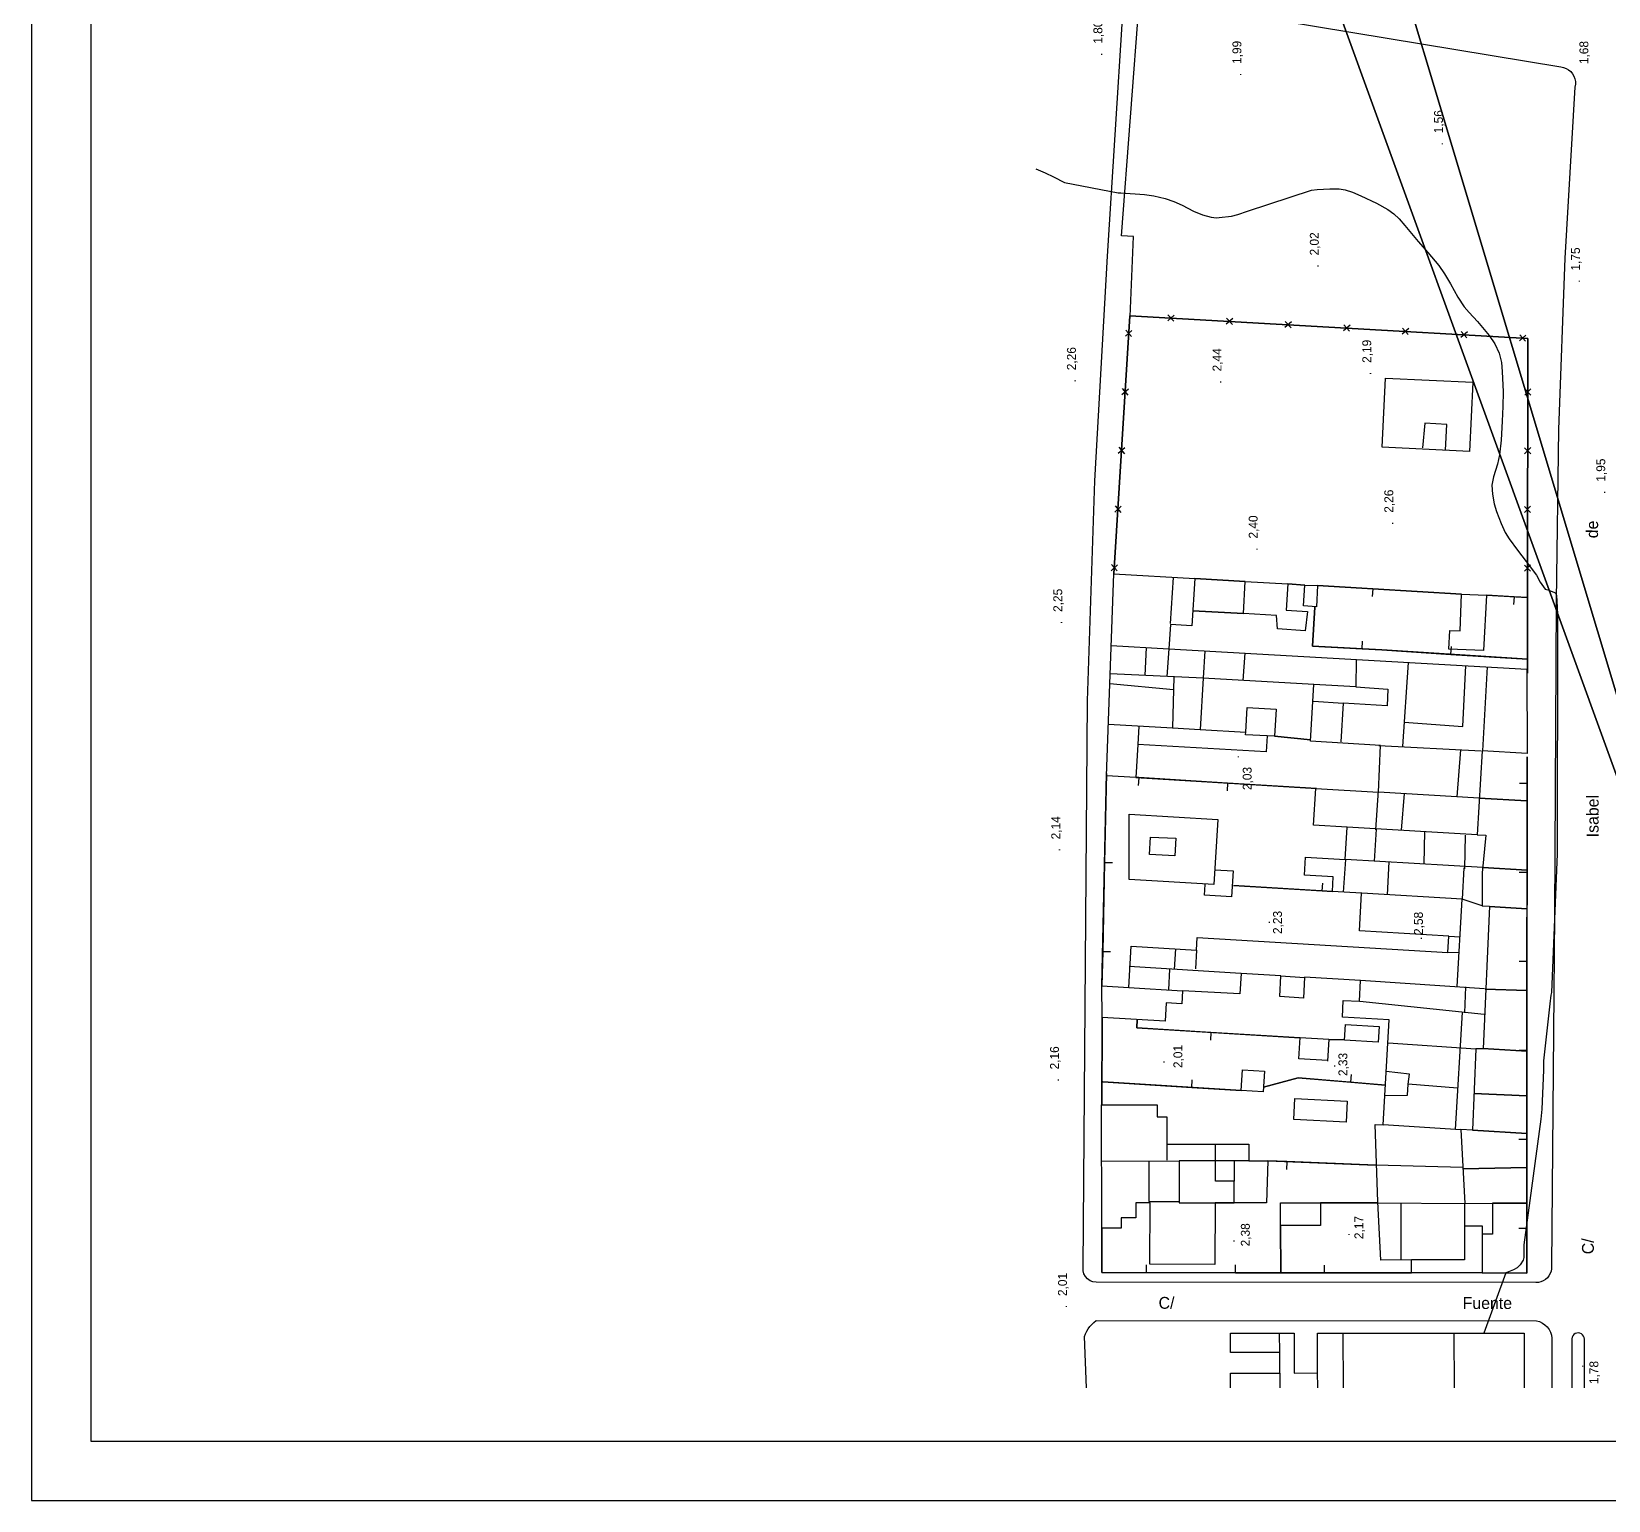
# Model space of a CAD drawing. Extents: x 729854 to 730444, y 4373781 to 4374808.
# Drawn here: x 729854.5 to 730120.3, y 4373781 to 4374028.7 of the extents above; entities that cross this region are included whole.
import ezdxf

# ---------------------------------------------------------------- set-up
doc = ezdxf.new("R2010")
doc.units = 0
doc.layers.get('0').update_dxf_attribs({"linetype": 'CONTINUOUS'})
for name, color, linetype in [('1', 7, 'CONTINUOUS'), ('11', 7, 'CONTINUOUS'), ('3', 7, 'CONTINUOUS'), ('44', 7, 'CONTINUOUS'), ('48', 7, 'CONTINUOUS'), ('50', 7, 'CONTINUOUS'), ('PATTERN_CLASS', 7, 'CONTINUOUS')]:
    doc.layers.add(name, color=color, linetype=linetype)

msp = doc.modelspace()

# ---------------------------------------------------------------- linework, layer by layer
at = {"layer": '1', "color": 0, "linetype": 'CONTINUOUS'}
for p, q in [((730047.12, 4373980.86), (730046.02, 4373979.9)), ((730047.04, 4373979.84), (730046.06, 4373980.92)), ((730040, 4373978.26), (730038.92, 4373977.29)), ((730038.98, 4373978.35), (730039.93, 4373977.24)), ((730057, 4373980.29), (730055.9, 4373979.33)), ((730056.92, 4373979.28), (730055.94, 4373980.35)), ((730066.88, 4373979.73), (730065.79, 4373978.77)), ((730066.81, 4373978.71), (730065.83, 4373979.79)), ((730076.77, 4373979.17), (730075.67, 4373978.21)), ((730076.69, 4373978.15), (730075.71, 4373979.23)), ((730086.65, 4373978.6), (730085.56, 4373977.64)), ((730086.57, 4373977.59), (730085.59, 4373978.66)), ((730096.54, 4373978.04), (730095.44, 4373977.08)), ((730096.46, 4373977.02), (730095.48, 4373978.1)), ((730106.42, 4373977.48), (730105.32, 4373976.52)), ((730106.34, 4373976.46), (730105.36, 4373977.54)), ((730039.39, 4373968.38), (730038.31, 4373967.41)), ((730038.37, 4373968.46), (730039.33, 4373967.36)), ((730106.21, 4373967.39), (730107.23, 4373968.43)), ((730107.23, 4373967.37), (730106.21, 4373968.41)), ((730038.78, 4373958.5), (730037.7, 4373957.52)), ((730037.76, 4373958.58), (730038.72, 4373957.48)), ((730106.19, 4373957.49), (730107.21, 4373958.53)), ((730107.21, 4373957.47), (730106.19, 4373958.51)), ((730038.17, 4373948.62), (730037.09, 4373947.64)), ((730037.16, 4373948.7), (730038.11, 4373947.6)), ((730106.18, 4373947.59), (730107.2, 4373948.63)), ((730107.2, 4373947.57), (730106.18, 4373948.61)), ((730037.56, 4373938.74), (730036.48, 4373937.76)), ((730036.55, 4373938.82), (730037.5, 4373937.72)), ((730106.17, 4373937.69), (730107.19, 4373938.73)), ((730107.19, 4373937.67), (730106.17, 4373938.71)), ((730059.09, 4373935.95), (730050.57, 4373936.44)), ((730069.12, 4373935.34), (730066.28, 4373935.54)), ((730080.59, 4373934.7), (730071.3, 4373935.26)), ((730080.59, 4373934.69), (730080.51, 4373933.39)), ((730095.57, 4373933.81), (730080.6, 4373934.7)), ((730104.41, 4373933.36), (730104.33, 4373932.07)), ((730050.27, 4373931.02), (730058.78, 4373930.53)), ((730078.8, 4373924.6), (730078.87, 4373925.9)), ((730093.78, 4373923.68), (730093.86, 4373924.98)), ((730093.78, 4373923.66), (730106.65, 4373922.84)), ((730064.04, 4373909.85), (730070.07, 4373909.23)), ((730106.62, 4373901.88), (730106.63, 4373906.4)), ((730041.14, 4373902.88), (730040.67, 4373902.91)), ((730041.14, 4373902.87), (730041.06, 4373901.57)), ((730056.12, 4373901.97), (730041.15, 4373902.88)), ((730056.12, 4373901.95), (730056.04, 4373900.65)), ((730071.1, 4373901.05), (730056.13, 4373901.97)), ((730106.61, 4373901.88), (730105.31, 4373901.88)), ((730106.55, 4373898.96), (730098.55, 4373899.44)), ((730035.41, 4373888.58), (730036.71, 4373888.55)), ((730099.12, 4373887.7), (730106.6, 4373887.26)), ((730106.59, 4373886.87), (730105.29, 4373886.88)), ((730057.11, 4373884.67), (730072.08, 4373883.77)), ((730072.09, 4373883.78), (730072.17, 4373885.08)), ((730072.09, 4373883.77), (730073.73, 4373883.67)), ((730106.59, 4373880.74), (730100.26, 4373881.12)), ((730035.07, 4373873.57), (730034.94, 4373867.77)), ((730035.08, 4373873.57), (730036.38, 4373873.54)), ((730106.57, 4373871.87), (730105.27, 4373871.87)), ((730106.56, 4373856.86), (730106.58, 4373871.86)), ((730099.52, 4373867.23), (730106.58, 4373867)), ((730034.96, 4373862.46), (730034.94, 4373847.71)), ((730053.3, 4373859.92), (730053.22, 4373858.62)), ((730068.28, 4373859.03), (730053.31, 4373859.93)), ((730075.85, 4373858.65), (730073.18, 4373858.75)), ((730106.56, 4373856.77), (730099.15, 4373857.19)), ((730106.55, 4373856.86), (730105.25, 4373856.86)), ((730035.11, 4373851.58), (730050.08, 4373850.64)), ((730050.09, 4373850.65), (730050.17, 4373851.95)), ((730050.09, 4373850.64), (730058.41, 4373850.11)), ((730076.92, 4373851.53), (730077.03, 4373852.82)), ((730076.92, 4373851.51), (730082.73, 4373851.03)), ((730097.64, 4373849.6), (730106.56, 4373849.21)), ((730106.56, 4373842.86), (730097.38, 4373843.45)), ((730106.54, 4373841.85), (730105.24, 4373841.85)), ((730066.11, 4373838.13), (730062.91, 4373838.25)), ((730066.11, 4373838.11), (730066.06, 4373836.81)), ((730081.11, 4373837.55), (730066.12, 4373838.13)), ((730095.77, 4373836.93), (730106.55, 4373837.14)), ((730054.01, 4373831.2), (730057.23, 4373831.18)), ((730071.76, 4373831.18), (730081.45, 4373831.16)), ((730106.41, 4373831.11), (730100.78, 4373831.14)), ((730065.1, 4373819.39), (730065.06, 4373827.37)), ((730106.54, 4373826.85), (730105.24, 4373826.85)), ((730042.43, 4373819.42), (730042.43, 4373820.72)), ((730057.43, 4373819.41), (730057.43, 4373820.71)), ((730072.44, 4373819.4), (730072.44, 4373820.7)), ((730072.44, 4373819.39), (730087.12, 4373819.38))]:
    msp.add_line(p, q, dxfattribs=at)
for points in [[(730039.67, 4373980.62), (730040.28, 4373994.09), (730038.21, 4373994.23), (730041.25, 4374034.29)], [(730106.66, 4373933.25), (730106.72, 4373976.94), (730039.65, 4373980.76), (730036.97, 4373937.23)], [(730096.89, 4373957.86), (730082.16, 4373958.57), (730082.72, 4373970.25), (730097.45, 4373969.54), (730096.89, 4373957.86)], [(730035.71, 4373903.19), (730036.95, 4373937.23), (730050.57, 4373936.45), (730050.12, 4373928.47), (730046.49, 4373928.68), (730046.24, 4373924.61), (730106.54, 4373921.17), (730106.63, 4373906.94), (730099.02, 4373907.38), (730098.18, 4373893.25), (730099.67, 4373893.16), (730099.03, 4373886.83), (730099.03, 4373881.28), (730100.27, 4373881.23), (730099.19, 4373857.14), (730097.95, 4373857.17), (730097.38, 4373843.45), (730095.41, 4373843.56), (730096.09, 4373831.08), (730100.78, 4373831.14), (730100.77, 4373825.92), (730099.05, 4373825.89), (730099.01, 4373819.36), (730087.12, 4373819.38), (730087.12, 4373821.57), (730081.94, 4373821.53), (730081.44, 4373831.36), (730081.42, 4373831.36), (730081, 4373844.41), (730082.34, 4373844.33), (730083.38, 4373862.03), (730075.47, 4373862.48), (730075.61, 4373865.32), (730078.35, 4373865.16), (730078.51, 4373868.66), (730069.09, 4373869.22), (730068.91, 4373865.72), (730064.91, 4373865.96), (730065.12, 4373869.46), (730058.41, 4373869.86), (730058.2, 4373866.42), (730048.53, 4373866.93), (730048.4, 4373864.76), (730045.77, 4373864.91), (730045.59, 4373861.83), (730034.96, 4373862.46), (730034.94, 4373867.77), (730039.45, 4373867.47), (730039.86, 4373874.44), (730050.88, 4373873.79), (730051.01, 4373875.93), (730093.24, 4373873.42), (730093.4, 4373876.15), (730078.37, 4373877.05), (730078.71, 4373883.37), (730073.78, 4373883.67), (730073.93, 4373886.17), (730069.1, 4373886.45), (730069.28, 4373889.47), (730075.93, 4373889.08), (730076.26, 4373894.55), (730070.6, 4373894.85), (730071.01, 4373901.06), (730081.55, 4373900.44), (730081.89, 4373908.3), (730070.1, 4373909.03), (730070.64, 4373918.56), (730052, 4373919.67), (730051.5, 4373910.99), (730059.17, 4373910.56), (730059.42, 4373914.68), (730064.29, 4373914.41), (730064.04, 4373909.89), (730062.77, 4373909.94), (730062.61, 4373907.24), (730040.98, 4373908.47), (730040.67, 4373902.91), (730035.71, 4373903.19)], [(730059.09, 4373935.95), (730066.28, 4373935.54), (730066.02, 4373931.11), (730069.58, 4373930.87), (730069.2, 4373927.6), (730064.53, 4373927.96), (730064.39, 4373930.23), (730058.78, 4373930.53), (730059.09, 4373935.95)], [(730071.3, 4373935.26), (730071.08, 4373931.69), (730068.89, 4373931.84), (730069.12, 4373935.34), (730071.3, 4373935.26)], [(730099.26, 4373924.3), (730093.39, 4373924.52), (730093.59, 4373927.71), (730095.31, 4373927.6), (730095.57, 4373933.81), (730099.76, 4373933.64), (730099.26, 4373924.3)], [(730106.65, 4373920.5), (730106.66, 4373933.25), (730104.41, 4373933.38), (730099.76, 4373933.64)], [(730070.84, 4373931.63), (730070.41, 4373925.04), (730078.79, 4373924.59)], [(730078.8, 4373924.59), (730082.13, 4373924.41), (730093.77, 4373923.66)], [(730035.72, 4373903.58), (730035.39, 4373888.58), (730035.07, 4373873.58)], [(730106.58, 4373871.87), (730106.6, 4373886.87), (730106.62, 4373901.87)], [(730053.82, 4373884.85), (730039.53, 4373885.7), (730039.52, 4373896.73), (730054.48, 4373895.84), (730053.82, 4373884.85)], [(730047.23, 4373889.71), (730042.97, 4373889.92), (730043.11, 4373892.86), (730047.37, 4373892.65), (730047.23, 4373889.71)], [(730053.97, 4373887.35), (730057.05, 4373887.17), (730056.79, 4373882.77), (730052.25, 4373883.04), (730052.33, 4373884.83)], [(730053.3, 4373859.93), (730040.8, 4373860.68), (730040.89, 4373862.11)], [(730081.52, 4373858.27), (730075.84, 4373858.62), (730075.98, 4373861.28), (730081.68, 4373860.94), (730081.52, 4373858.27)], [(730072.97, 4373855.18), (730068.14, 4373855.44), (730068.34, 4373859.05), (730073.17, 4373858.79), (730072.97, 4373855.05)], [(730106.55, 4373826.85), (730106.56, 4373841.85), (730106.56, 4373856.31), (730106.56, 4373856.85)], [(730062.11, 4373849.88), (730058.41, 4373850.1), (730058.62, 4373853.62), (730062.32, 4373853.4), (730062.11, 4373849.88)], [(730062.16, 4373850.66), (730067.99, 4373852.26), (730076.91, 4373851.52)], [(730076.1, 4373844.81), (730067.3, 4373845.26), (730067.48, 4373848.76), (730076.28, 4373848.31), (730076.1, 4373844.81)], [(730034.91, 4373826.91), (730034.87, 4373847.71), (730044.23, 4373847.73), (730044.23, 4373845.69), (730045.88, 4373845.68), (730045.87, 4373841.1), (730059.7, 4373841.08), (730059.69, 4373838.26), (730062.91, 4373838.25), (730062.7, 4373831.19), (730057.23, 4373831.19), (730057.23, 4373834.82), (730054.07, 4373834.83), (730054.08, 4373838.26), (730047.96, 4373838.27), (730047.94, 4373831.2), (730054.01, 4373831.2), (730053.99, 4373820.8), (730043.04, 4373820.84), (730043.07, 4373831.21), (730040.64, 4373831.21), (730040.64, 4373828.65), (730038.19, 4373828.66), (730038.18, 4373826.9), (730034.91, 4373826.89)], [(730071.77, 4373827.37), (730065.06, 4373827.37), (730065.05, 4373831.18), (730071.76, 4373831.18), (730071.77, 4373827.37)], [(730034.91, 4373826.89), (730034.9, 4373819.41), (730042.42, 4373819.41)], [(730099.04, 4373819.36), (730106.55, 4373819.35), (730106.55, 4373826.84)], [(730042.43, 4373819.41), (730057.43, 4373819.4), (730072.43, 4373819.39)], [(730056.61, 4373800), (730056.61, 4373802.48), (730064.91, 4373802.49), (730064.91, 4373805.93), (730056.61, 4373805.93), (730056.6, 4373809.21), (730067.36, 4373809.21), (730067.37, 4373802.49), (730071.3, 4373802.5), (730071.29, 4373809.21), (730106.14, 4373809.21), (730106.14, 4373800)]]:
    msp.add_lwpolyline(points, dxfattribs=at)
at = {"layer": '11', "color": 0, "linetype": 'CONTINUOUS'}
for points in [[(730041.83, 4374034.41), (730112.3, 4374022.71), (730112.76, 4374022.62), (730113.2, 4374022.44), (730113.6, 4374022.21), (730113.96, 4374021.91), (730114.26, 4374021.55), (730114.49, 4374021.15), (730114.65, 4374020.71), (730114.74, 4374020.25), (730114.74, 4374019.78), (730114.67, 4374019.32)], [(730114.67, 4374019.32), (730112.96, 4373990.46), (730111.9, 4373961.57), (730111.49, 4373932.66), (730111.24, 4373879.67), (730110.7, 4373820.51), (730110.7, 4373820.08), (730110.64, 4373819.66), (730110.5, 4373819.25), (730110.29, 4373818.87), (730110.02, 4373818.53), (730109.7, 4373818.25), (730109.34, 4373818.02), (730108.94, 4373817.86), (730108.52, 4373817.76), (730108.09, 4373817.73), (730033.94, 4373817.83), (730033.42, 4373817.88), (730032.93, 4373818.06), (730032.5, 4373818.36), (730032.15, 4373818.75), (730031.91, 4373819.21), (730031.79, 4373819.71), (730031.8, 4373820.23), (730032.49, 4373915.85), (730033.72, 4373952.9), (730035.89, 4373990.8), (730038.48, 4374031.71)], [(730032.32, 4373800), (730031.99, 4373808.63), (730032.16, 4373809.08), (730032.37, 4373809.52), (730032.62, 4373809.94), (730032.9, 4373810.33), (730033.22, 4373810.69), (730033.57, 4373811.03), (730033.95, 4373811.33), (730108.18, 4373811.28), (730108.7, 4373811.15), (730109.18, 4373810.92), (730109.61, 4373810.64), (730110, 4373810.28), (730110.31, 4373809.85), (730110.55, 4373809.38), (730110.7, 4373808.88), (730110.76, 4373808.36), (730110.77, 4373800)], [(730116.28, 4373800), (730116.27, 4373808.19), (730116.24, 4373808.46), (730116.13, 4373808.71), (730115.97, 4373808.94), (730115.76, 4373809.11), (730115.51, 4373809.21), (730115.24, 4373809.26), (730114.97, 4373809.23), (730114.71, 4373809.14), (730114.49, 4373808.98), (730114.32, 4373808.77), (730114.2, 4373808.53), (730114.15, 4373808.26), (730114.14, 4373800)]]:
    msp.add_lwpolyline(points, dxfattribs=at)
at = {"layer": '3', "color": 0, "linetype": 'CONTINUOUS'}
for p, q in [((730046.5, 4373928.88), (730047, 4373936.64)), ((730036.52, 4373925.18), (730046.24, 4373924.62)), ((730042.21, 4373920.12), (730042.45, 4373924.84)), ((730046.24, 4373924.61), (730045.89, 4373919.92)), ((730058.76, 4373919.27), (730059.06, 4373923.88)), ((730086.54, 4373922.31), (730085.6, 4373908.1)), ((730099.13, 4373907.37), (730099.94, 4373921.55)), ((730046.99, 4373917.68), (730036.27, 4373918.67)), ((730077.75, 4373918.17), (730070.64, 4373918.56)), ((730070.59, 4373915.77), (730075.61, 4373915.42)), ((730036.02, 4373911.87), (730046.86, 4373911.26)), ((730041.17, 4373911.58), (730040.98, 4373908.47)), ((730081.62, 4373908.31), (730098.85, 4373907.39)), ((730095.37, 4373907.58), (730094.75, 4373899.66)), ((730081.11, 4373894.1), (730081.56, 4373900.71)), ((730098.55, 4373899.44), (730081.54, 4373900.44)), ((730085.89, 4373900.18), (730085.38, 4373894.01)), ((730098.18, 4373893.25), (730076.26, 4373894.55)), ((730081.18, 4373894.21), (730080.85, 4373888.79)), ((730089.26, 4373888.29), (730089.39, 4373893.77)), ((730096.17, 4373893.19), (730096.03, 4373887.5)), ((730075.98, 4373889.08), (730075.61, 4373883.56)), ((730099.12, 4373887.7), (730075.98, 4373889.08)), ((730083.07, 4373883.11), (730083.36, 4373888.68)), ((730095.96, 4373887.64), (730095.67, 4373882.37)), ((730094.81, 4373867.65), (730095.67, 4373882.37)), ((730093.4, 4373876.15), (730095.3, 4373876.04)), ((730047.18, 4373870.55), (730047.38, 4373874)), ((730050.88, 4373873.79), (730050.69, 4373870.63)), ((730095.14, 4373873.31), (730093.24, 4373873.42)), ((730058.38, 4373869.86), (730039.54, 4373871.02)), ((730046.23, 4373867.07), (730046.39, 4373870.6)), ((730065.12, 4373869.46), (730069.09, 4373869.2)), ((730039.45, 4373867.47), (730048.53, 4373866.93)), ((730099.43, 4373867.29), (730078.51, 4373868.66)), ((730096.24, 4373867.58), (730096.03, 4373863.21)), ((730078.39, 4373865.16), (730099.39, 4373863.01)), ((730095.66, 4373863.31), (730094.48, 4373843.57)), ((730083.21, 4373858.16), (730097.95, 4373857.17)), ((730095.42, 4373843.51), (730082.34, 4373844.33)), ((730045.89, 4373841.67), (730045.9, 4373838.4)), ((730054.08, 4373838.26), (730054.08, 4373841.09)), ((730034.89, 4373838.29), (730047.91, 4373838.19)), ((730042.86, 4373838.23), (730042.87, 4373831.39)), ((730059.69, 4373838.26), (730054.08, 4373838.26)), ((730057.24, 4373838.26), (730057.23, 4373834.82)), ((730081.1, 4373837.57), (730095.76, 4373837.22)), ((730047.94, 4373831.35), (730042.85, 4373831.36)), ((730081.45, 4373831.16), (730096.09, 4373831.08)), ((730085.31, 4373831.14), (730085.34, 4373821.62)), ((730064.91, 4373805.93), (730064.87, 4373809.21)), ((730075.54, 4373809.21), (730075.61, 4373800)), ((730094.37, 4373800), (730094.32, 4373809.21)), ((730064.91, 4373802.49), (730064.91, 4373800)), ((730071.31, 4373800), (730071.3, 4373802.69))]:
    msp.add_line(p, q, dxfattribs=at)
for points in [[(730092.87, 4373958.09), (730093.1, 4373962.44), (730089.39, 4373962.65), (730088.96, 4373958.48)], [(730052.26, 4373924.27), (730052, 4373919.67), (730036.33, 4373920.39)], [(730077.81, 4373922.66), (730077.75, 4373918.17), (730083.12, 4373917.78), (730083.03, 4373914.96), (730075.61, 4373915.42), (730075.23, 4373908.92)], [(730047.04, 4373919.89), (730046.86, 4373911.26), (730051.5, 4373910.99)], [(730085.87, 4373912.21), (730095.76, 4373911.48), (730096.28, 4373921.76)], [(730062.77, 4373909.95), (730059.15, 4373910.12), (730059.22, 4373910.57)], [(730099.03, 4373881.28), (730095.67, 4373882.37), (730078.74, 4373883.37)], [(730094.9, 4373850.49), (730086.58, 4373851.17), (730086.81, 4373852.85), (730082.87, 4373853.35)], [(730082.63, 4373849.3), (730086.47, 4373849.34), (730086.58, 4373851.17)], [(730096.07, 4373831.13), (730096.08, 4373821.56), (730087.12, 4373821.57)], [(730096.09, 4373827.33), (730099.05, 4373827.31), (730099.05, 4373825.89)]]:
    msp.add_lwpolyline(points, dxfattribs=at)
at = {"layer": '44', "color": 0, "linetype": 'CONTINUOUS'}
msp.add_lwpolyline([(730023.79, 4374005.52), (730024.98, 4374005.01), (730025.39, 4374004.86), (730026.78, 4374004.19), (730028.63, 4374003.23), (730037.69, 4374001.48), (730038.14, 4374001.46), (730042.11, 4374001.21), (730043.66, 4374000.96), (730045.57, 4374000.52), (730047.05, 4374000.03), (730048.45, 4373999.4), (730050.39, 4373998.4), (730051.91, 4373997.78), (730053.33, 4373997.37), (730054.25, 4373997.29), (730054.7, 4373997.31), (730056.78, 4373997.52), (730057.86, 4373997.8), (730059.5, 4373998.37), (730070.26, 4374001.9), (730071.21, 4374002.02), (730073.38, 4374002.17), (730074.94, 4374002.17), (730075.94, 4374001.98), (730077.2, 4374001.58), (730078.57, 4374000.98), (730081.21, 4373999.73), (730083.16, 4373998.69), (730084.17, 4373997.96), (730085.06, 4373997.11), (730086.01, 4373995.98), (730088.22, 4373993.29), (730089.87, 4373991.42), (730091.72, 4373989.21), (730092.68, 4373987.84), (730093.71, 4373986.14), (730094.95, 4373983.91), (730096.01, 4373982.26), (730096.83, 4373981.28), (730098.22, 4373979.81), (730100.22, 4373977.44), (730101.17, 4373976.01), (730101.92, 4373974.42), (730102.31, 4373972.86), (730102.41, 4373971.33), (730102.57, 4373967.94), (730102.54, 4373965.44), (730102.38, 4373963), (730102.24, 4373959.76), (730101.96, 4373957.32), (730101.62, 4373955.71), (730100.95, 4373953.6), (730100.69, 4373952.21), (730100.76, 4373950.69), (730101.06, 4373949.04), (730101.46, 4373947.73), (730102.21, 4373945.71), (730102.93, 4373944.19), (730103.6, 4373943.16), (730104.99, 4373941.21), (730106.46, 4373939.33), (730108.18, 4373937), (730108.82, 4373935.86), (730109.66, 4373934.67), (730110.08, 4373934.56), (730111.41, 4373934.02), (730111.54, 4373933.6), (730111.63, 4373932.69), (730111.75, 4373930.41), (730111.75, 4373928.21), (730111.68, 4373890.02), (730110.7, 4373866.62), (730110.6, 4373866.19), (730110.42, 4373864.75), (730109.39, 4373855.15), (730109.36, 4373853.53), (730109.12, 4373846.98), (730108.92, 4373845.27), (730106.08, 4373824.11), (730106.07, 4373821.96), (730105.92, 4373821.54), (730105.44, 4373820.73), (730104.92, 4373820.21), (730104.29, 4373819.87), (730103.22, 4373819.46), (730103.01, 4373819.37), (730099.29, 4373809.21)], dxfattribs=at)
at = {"layer": 'PATTERN_CLASS', "color": 0, "linetype": 'CONTINUOUS'}
for p, q in [((730050.57, 4373936.44), (730059.09, 4373935.95)), ((730066.28, 4373935.54), (730069.12, 4373935.34)), ((730071.3, 4373935.26), (730095.57, 4373933.81)), ((730058.78, 4373930.53), (730050.27, 4373931.02)), ((730070.07, 4373909.23), (730064.04, 4373909.85)), ((730034.94, 4373867.77), (730035.72, 4373903.58)), ((730040.67, 4373902.91), (730071.1, 4373901.05)), ((730098.55, 4373899.44), (730106.55, 4373898.96)), ((730106.6, 4373887.26), (730099.12, 4373887.7)), ((730073.73, 4373883.67), (730057.11, 4373884.67)), ((730100.26, 4373881.12), (730106.59, 4373880.74)), ((730106.58, 4373867), (730099.52, 4373867.23)), ((730034.94, 4373847.71), (730034.96, 4373862.46)), ((730073.18, 4373858.75), (730075.85, 4373858.65)), ((730099.15, 4373857.19), (730106.56, 4373856.77)), ((730058.41, 4373850.11), (730035.11, 4373851.58)), ((730106.56, 4373849.21), (730097.64, 4373849.6)), ((730097.38, 4373843.45), (730106.56, 4373842.86)), ((730062.91, 4373838.25), (730081.11, 4373837.55)), ((730106.55, 4373837.14), (730095.77, 4373836.93)), ((730057.23, 4373831.18), (730054.01, 4373831.2)), ((730081.45, 4373831.16), (730071.76, 4373831.18)), ((730100.78, 4373831.14), (730106.41, 4373831.11)), ((730065.06, 4373827.37), (730065.1, 4373819.39))]:
    msp.add_line(p, q, dxfattribs=at)
for points in [[(730036.97, 4373937.23), (730039.65, 4373980.76), (730106.72, 4373976.94), (730106.66, 4373933.25)], [(730099.76, 4373933.64), (730106.66, 4373933.25), (730106.65, 4373920.5)], [(730106.65, 4373922.84), (730082.13, 4373924.41), (730070.41, 4373925.04), (730070.84, 4373931.63)], [(730106.63, 4373906.4), (730106.56, 4373856.31), (730106.55, 4373819.35), (730099.04, 4373819.36)], [(730040.89, 4373862.11), (730040.8, 4373860.68), (730068.28, 4373859.03)], [(730082.73, 4373851.03), (730067.99, 4373852.26), (730062.16, 4373850.66)], [(730087.12, 4373819.38), (730034.9, 4373819.41), (730034.91, 4373826.89)]]:
    msp.add_lwpolyline(points, dxfattribs=at)

# ---------------------------------------------------------------- texts
at = {"layer": '48', "color": 0, "linetype": 'CONTINUOUS'}
for s, p in [(' 1,80', (730035.01, 4374026.06)), (' 1,99', (730058.44, 4374022.65)), (' 1,68', (730116.93, 4374022.62)), ('.', (730035.01, 4374024.56)), ('.', (730058.44, 4374021.15)), (' 1,56', (730092.42, 4374010.96)), ('.', (730092.42, 4374009.46)), (' 2,02', (730071.49, 4373990.36)), (' 1,75', (730115.51, 4373987.81)), ('.', (730071.49, 4373988.86)), ('.', (730115.51, 4373986.31)), (' 2,19', (730080.33, 4373972.25)), (' 2,26', (730030.54, 4373971.01)), (' 2,44', (730055.09, 4373970.81)), ('.', (730080.33, 4373970.75)), ('.', (730030.54, 4373969.51)), ('.', (730055.09, 4373969.31)), (' 1,95', (730119.78, 4373952.21)), (' 2,26', (730084.04, 4373946.98)), ('.', (730119.78, 4373950.71)), (' 2,40', (730061.18, 4373942.63)), ('.', (730084.04, 4373945.48)), ('.', (730061.18, 4373941.13)), (' 2,25', (730028.24, 4373930.26)), ('.', (730028.24, 4373928.76)), ('.', (730058.03, 4373906.09)), (' 2,03', (730060.17, 4373900.22)), (' 2,14', (730027.9, 4373891.91)), ('.', (730027.9, 4373890.41)), (' 2,23', (730065.28, 4373875.95)), (' 2,58', (730089.04, 4373875.79)), ('.', (730063.27, 4373878.19)), ('.', (730088.91, 4373875.5)), (' 2,16', (730027.69, 4373853.12)), (' 2,01', (730048.49, 4373853.35)), (' 2,33', (730076.31, 4373852)), ('.', (730045.54, 4373854.66)), ('.', (730074.3, 4373853.98)), ('.', (730027.69, 4373851.62)), (' 2,38', (730059.86, 4373823.28)), (' 2,17', (730079, 4373824.51)), ('.', (730057.31, 4373824.46)), ('.', (730076.72, 4373825.56)), (' 2,01', (730029.03, 4373814.91)), ('.', (730029.03, 4373813.41)), ('.', (730116.07, 4373803.38)), (' 1,78', (730118.62, 4373800.06))]:
    msp.add_text(s, height=1.5, rotation=90, dxfattribs=at).set_placement(p)
at = {"layer": '50', "color": 0, "linetype": 'CONTINUOUS'}
for s, rotation, p in [('de', 89.5552, (730118.56, 4373943.23)), ('Isabel', 89.8285, (730118.65, 4373892.81)), ('C/', 89.8285, (730117.86, 4373822.51)), ('C/', 359.9614, (730044.49, 4373813.32)), ('Fuente', 359.9614, (730095.75, 4373813.29))]:
    msp.add_text(s, height=2, rotation=rotation, dxfattribs=at).set_placement(p)

# ---------------------------------------------------------------- meshes
at = {"color": 0, "linetype": 'CONTINUOUS'}
mesh = msp.add_polyface(dxfattribs=at)
corners = [(730162.5, 4373781), (729854.5, 4374807.5), (730444, 4373781), (730444, 4374807.5), (729854.5, 4373781)]
mesh.append_faces([[corners[k] for k in face] for face in [(0, 1, 4), (1, 0, 2, 3)]], dxfattribs={"vtx0": -1, "color": 0})
mesh = msp.add_polyface(dxfattribs=at)
corners = [(730434, 4373791), (730162.5, 4374611), (730162.5, 4373791), (729864.5, 4374611), (730434, 4374611), (729864.5, 4373791)]
mesh.append_faces([[corners[k] for k in face] for face in [(1, 0, 4), (2, 3, 5)]], dxfattribs={"vtx0": -1, "color": 0})
mesh.append_faces([[corners[k] for k in face] for face in [(0, 1, 3, 2)]], dxfattribs={"vtx0": -1, "vtx2": -1, "color": 0})

doc.saveas('drawing.dxf')
